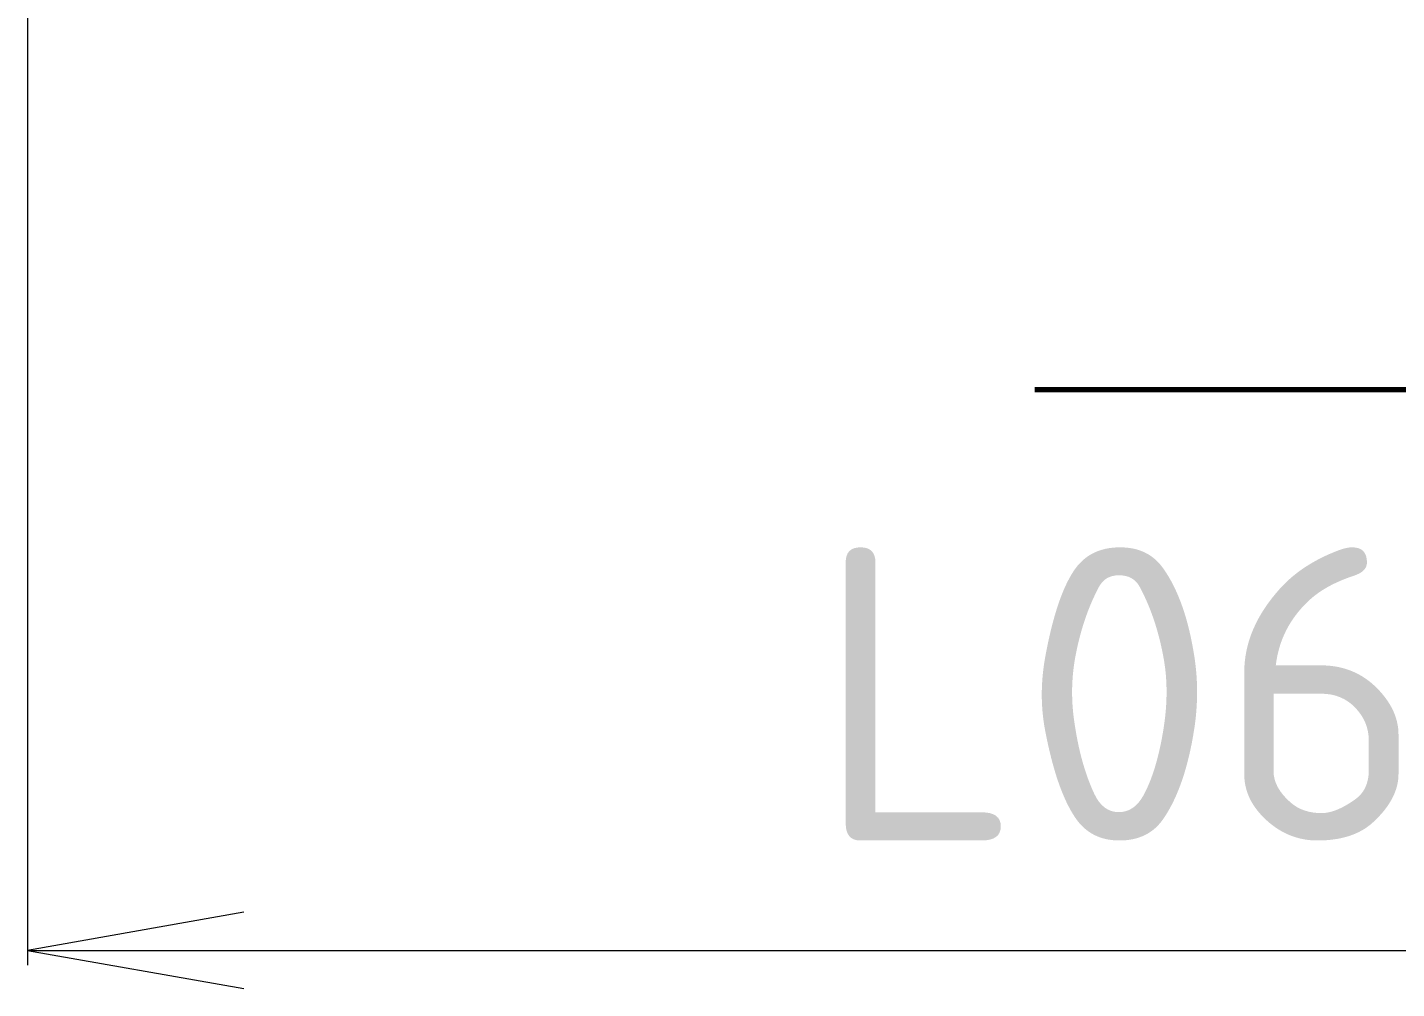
# Model space of a CAD drawing. Header units: millimetres. Extents: x 120 to 10915, y 515 to 8014.
# Drawn here: x 8292.5 to 8479.4, y 6730.5 to 6861.7 of the extents above; entities that cross this region are included whole.
import ezdxf
from ezdxf.enums import TextEntityAlignment as Align

# ---------------------------------------------------------------- set-up
doc = ezdxf.new("R2010")
doc.units = ezdxf.units.MM
doc.layers.get('0').update_dxf_attribs({"lineweight": 13})
doc.layers.add('201_Dimensions', color=7, linetype='Continuous', lineweight=13)
doc.styles.get("Standard").update_dxf_attribs({"font": 'isocp.shx'})

# ---------------------------------------------------------------- blocks, each defined once
blk = doc.blocks.new('BLOCK14')
at = {"layer": '201_Dimensions', "color": 2, "lineweight": 18}
for p, q in [((8292.5, 3172.5), (8292.5, 2833.721191)), ((8292.5, 2835.721191), (8617.5, 2835.721191))]:
    blk.add_line(p, q, dxfattribs=at)
blk.add_lwpolyline([(8322.043945, 2840.930664), (8292.5, 2835.721191), (8322.043945, 2830.511719)], dxfattribs=at)
at = {"layer": '201_Dimensions', "color": 2, "lineweight": 18, "width": 0.780405}
blk.add_text('L062', height=40, dxfattribs=at).set_placement((8400, 2850.721191), (8510, 2850.721191), align=Align.FIT)
blk = doc.blocks.new('2903066')
at = {"layer": '201_Dimensions', "color": 150, "lineweight": 70}
blk.add_line((8430, 2912.25), (8805, 2912.25), dxfattribs=at)
at = {"layer": '201_Dimensions', "lineweight": 0}
blk.add_blockref('BLOCK14', (0, 0), dxfattribs=at)

msp = doc.modelspace()

# ---------------------------------------------------------------- block references
at = {"color": 7, "lineweight": 35}
msp.add_blockref('2903066', (0, 3900), dxfattribs=at)

doc.saveas('drawing.dxf')
